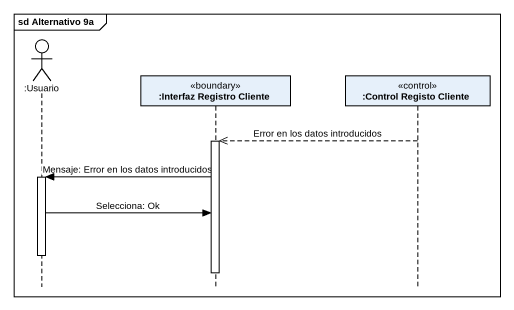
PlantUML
@startuml
mainframe sd Alternativo 9a
hide footbox
actor ":Usuario" as Usuario
participant ":Interfaz Registro Cliente" as Interfaz_Registro_Cliente <<boundary>>
participant ":Control Registo Cliente" as Control_Registo_Cliente <<control>>

Control_Registo_Cliente -->> Interfaz_Registro_Cliente : Error en los datos introducidos
activate Interfaz_Registro_Cliente
Interfaz_Registro_Cliente -> Usuario : Mensaje: Error en los datos introducidos
activate Usuario
Usuario -> Interfaz_Registro_Cliente : Selecciona: Ok
deactivate Usuario
deactivate Interfaz_Registro_Cliente
@enduml
